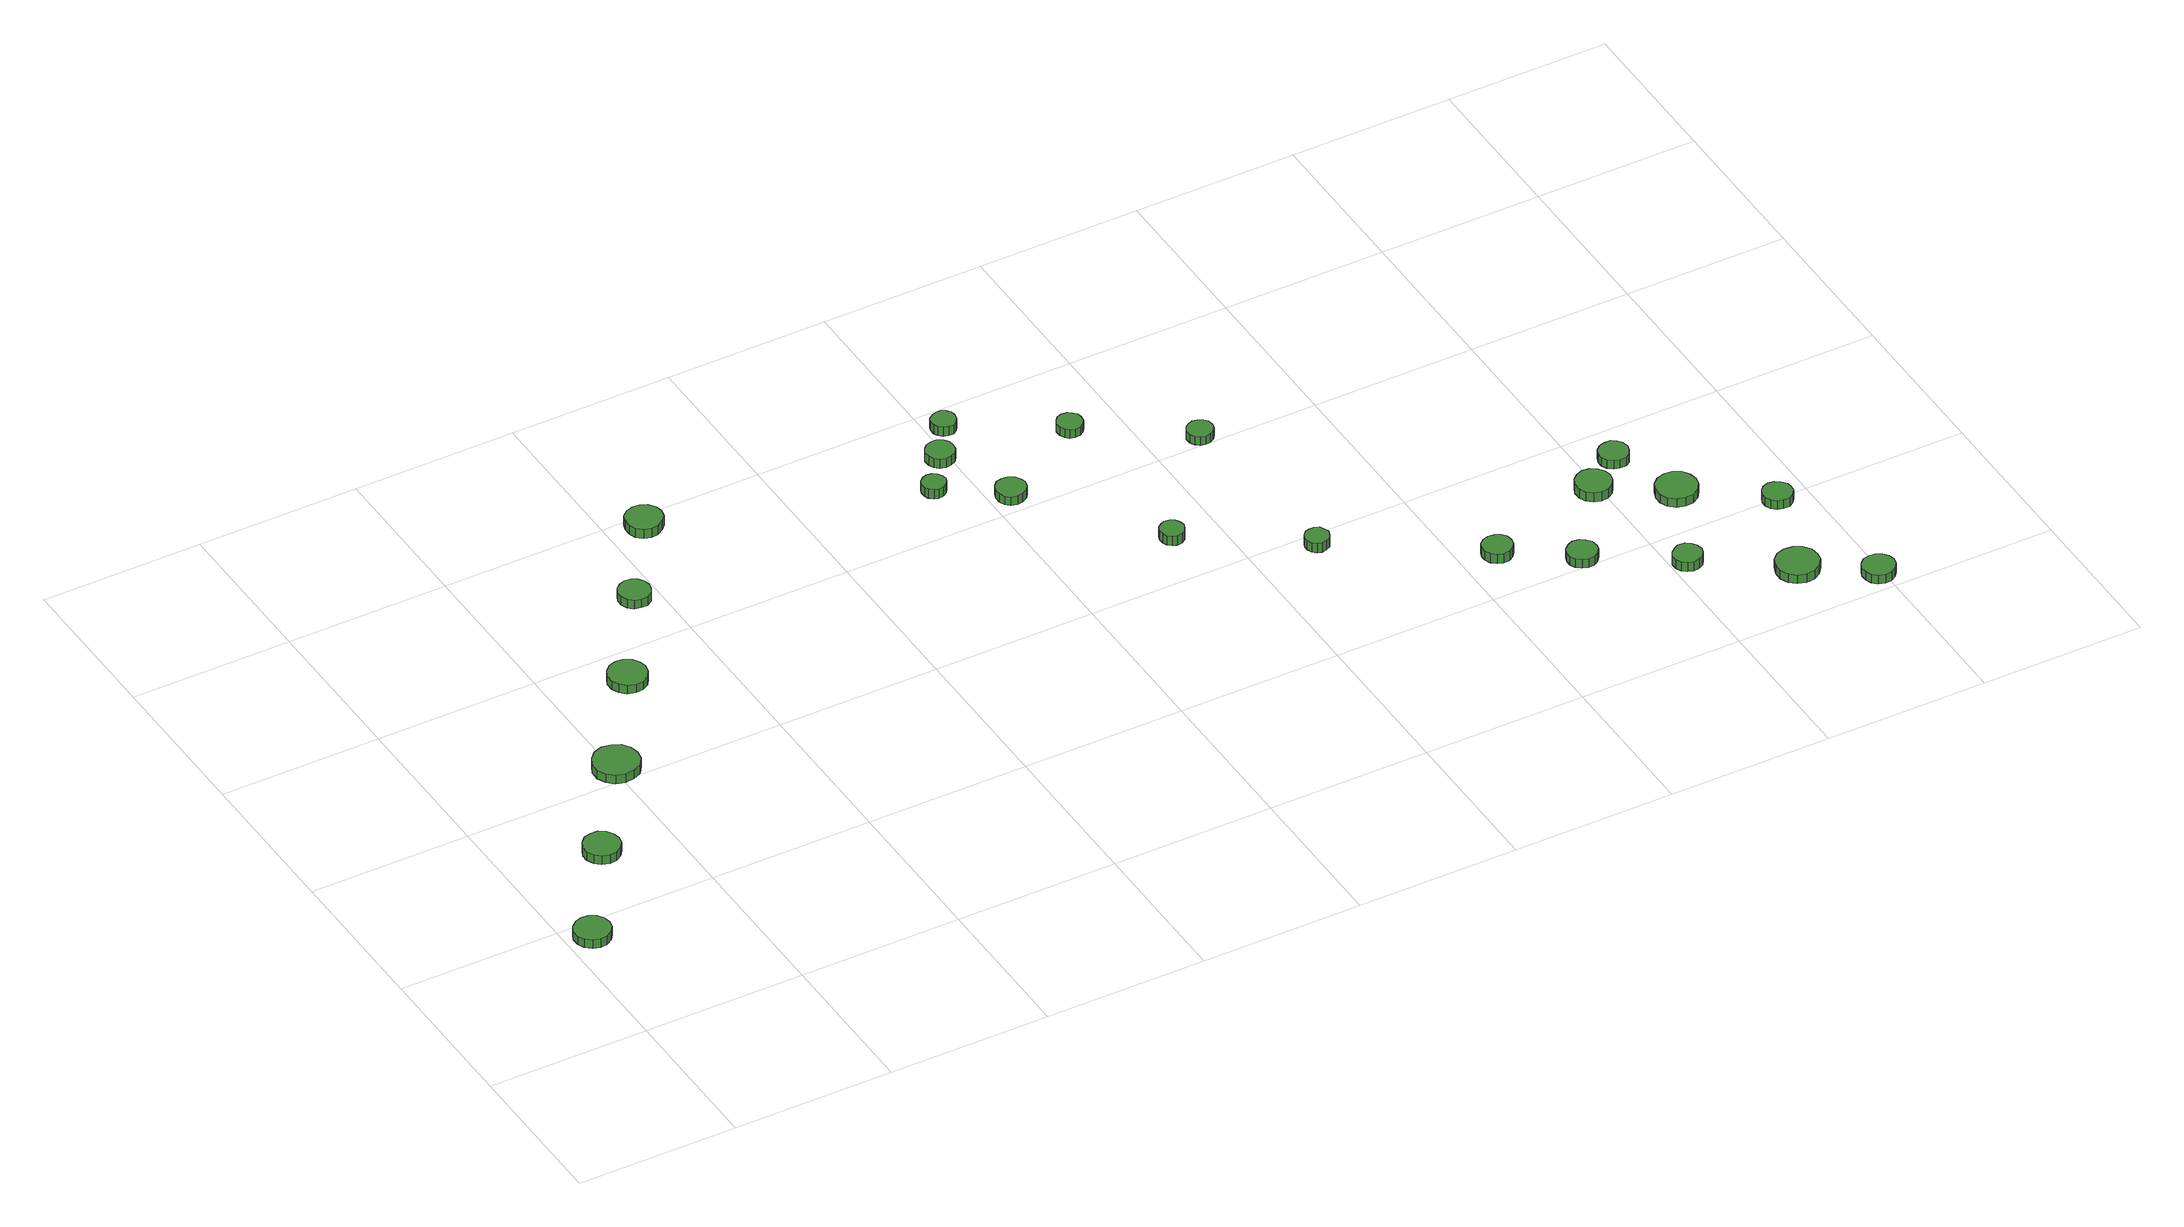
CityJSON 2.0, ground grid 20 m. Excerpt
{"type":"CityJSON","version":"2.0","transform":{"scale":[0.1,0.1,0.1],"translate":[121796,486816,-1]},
"CityObjects":{
"tree1":{"type":"SolitaryVegetationObject","attributes":{"function":"something"},"geometry":[{"type":"MultiSurface","lod":"1","boundaries":[[[0,1,2,3,4,5,6,7,8,9,10,11,12,13,14]],[[15,16,17,18,19,20,21,22,23,24,25,26,27,28,29]],[[0,29,28,1]],[[1,28,27,2]],[[2,27,26,3]],[[3,26,25,4]],[[4,25,24,5]],[[5,24,23,6]],[[6,23,22,7]],[[7,22,21,8]],[[8,21,20,9]],[[9,20,19,10]],[[10,19,18,11]],[[11,18,17,12]],[[12,17,16,13]],[[13,16,15,14]],[[14,15,29,0]]]}]},
"tree2":{"type":"SolitaryVegetationObject","attributes":{"function":"something"},"geometry":[{"type":"MultiSurface","lod":"1","boundaries":[[[30,31,32,33,34,35,36,37,38,39,40,41,42,43,44]],[[45,46,47,48,49,50,51,52,53,54,55,56,57,58,59]],[[30,59,58,31]],[[31,58,57,32]],[[32,57,56,33]],[[33,56,55,34]],[[34,55,54,35]],[[35,54,53,36]],[[36,53,52,37]],[[37,52,51,38]],[[38,51,50,39]],[[39,50,49,40]],[[40,49,48,41]],[[41,48,47,42]],[[42,47,46,43]],[[43,46,45,44]],[[44,45,59,30]]]}]},
"tree3":{"type":"SolitaryVegetationObject","attributes":{"function":"something"},"geometry":[{"type":"MultiSurface","lod":"1","boundaries":[[[60,61,62,63,64,65,66,67,68,69,70,71,72,73,74]],[[75,76,77,78,79,80,81,82,83,84,85,86,87,88,89]],[[60,89,88,61]],[[61,88,87,62]],[[62,87,86,63]],[[63,86,85,64]],[[64,85,84,65]],[[65,84,83,66]],[[66,83,82,67]],[[67,82,81,68]],[[68,81,80,69]],[[69,80,79,70]],[[70,79,78,71]],[[71,78,77,72]],[[72,77,76,73]],[[73,76,75,74]],[[74,75,89,60]]]}]},
"tree4":{"type":"SolitaryVegetationObject","attributes":{"function":"something"},"geometry":[{"type":"MultiSurface","lod":"1","boundaries":[[[90,91,92,93,94,95,96,97,98,99,100,101,102,103,104]],[[105,106,107,108,109,110,111,112,113,114,115,116,117,118,119]],[[90,119,118,91]],[[91,118,117,92]],[[92,117,116,93]],[[93,116,115,94]],[[94,115,114,95]],[[95,114,113,96]],[[96,113,112,97]],[[97,112,111,98]],[[98,111,110,99]],[[99,110,109,100]],[[100,109,108,101]],[[101,108,107,102]],[[102,107,106,103]],[[103,106,105,104]],[[104,105,119,90]]]}]},
"tree5":{"type":"SolitaryVegetationObject","attributes":{"function":"something"},"geometry":[{"type":"MultiSurface","lod":"1","boundaries":[[[120,121,122,123,124,125,126,127,128,129,130,131,132,133,134]],[[135,136,137,138,139,140,141,142,143,144,145,146,147,148,149]],[[120,149,148,121]],[[121,148,147,122]],[[122,147,146,123]],[[123,146,145,124]],[[124,145,144,125]],[[125,144,143,126]],[[126,143,142,127]],[[127,142,141,128]],[[128,141,140,129]],[[129,140,139,130]],[[130,139,138,131]],[[131,138,137,132]],[[132,137,136,133]],[[133,136,135,134]],[[134,135,149,120]]]}]},
"tree6":{"type":"SolitaryVegetationObject","attributes":{"function":"something"},"geometry":[{"type":"MultiSurface","lod":"1","boundaries":[[[150,151,152,153,154,155,156,157,158,159,160,161,162,163,164]],[[165,166,167,168,169,170,171,172,173,174,175,176,177,178,179]],[[150,179,178,151]],[[151,178,177,152]],[[152,177,176,153]],[[153,176,175,154]],[[154,175,174,155]],[[155,174,173,156]],[[156,173,172,157]],[[157,172,171,158]],[[158,171,170,159]],[[159,170,169,160]],[[160,169,168,161]],[[161,168,167,162]],[[162,167,166,163]],[[163,166,165,164]],[[164,165,179,150]]]}]},
"tree7":{"type":"SolitaryVegetationObject","attributes":{"function":"something"},"geometry":[{"type":"MultiSurface","lod":"1","boundaries":[[[180,181,182,183,184,185,186,187,188,189,190,191,192,193,194]],[[195,196,197,198,199,200,201,202,203,204,205,206,207,208,209]],[[180,209,208,181]],[[181,208,207,182]],[[182,207,206,183]],[[183,206,205,184]],[[184,205,204,185]],[[185,204,203,186]],[[186,203,202,187]],[[187,202,201,188]],[[188,201,200,189]],[[189,200,199,190]],[[190,199,198,191]],[[191,198,197,192]],[[192,197,196,193]],[[193,196,195,194]],[[194,195,209,180]]]}]},
"tree8":{"type":"SolitaryVegetationObject","attributes":{"function":"something"},"geometry":[{"type":"MultiSurface","lod":"1","boundaries":[[[210,211,212,213,214,215,216,217,218,219,220,221,222,223,224]],[[225,226,227,228,229,230,231,232,233,234,235,236,237,238,239]],[[210,239,238,211]],[[211,238,237,212]],[[212,237,236,213]],[[213,236,235,214]],[[214,235,234,215]],[[215,234,233,216]],[[216,233,232,217]],[[217,232,231,218]],[[218,231,230,219]],[[219,230,229,220]],[[220,229,228,221]],[[221,228,227,222]],[[222,227,226,223]],[[223,226,225,224]],[[224,225,239,210]]]}]},
"tree9":{"type":"SolitaryVegetationObject","attributes":{"function":"something"},"geometry":[{"type":"MultiSurface","lod":"1","boundaries":[[[240,241,242,243,244,245,246,247,248,249,250,251,252,253,254]],[[255,256,257,258,259,260,261,262,263,264,265,266,267,268,269]],[[240,269,268,241]],[[241,268,267,242]],[[242,267,266,243]],[[243,266,265,244]],[[244,265,264,245]],[[245,264,263,246]],[[246,263,262,247]],[[247,262,261,248]],[[248,261,260,249]],[[249,260,259,250]],[[250,259,258,251]],[[251,258,257,252]],[[252,257,256,253]],[[253,256,255,254]],[[254,255,269,240]]]}]},
"tree10":{"type":"SolitaryVegetationObject","attributes":{"function":"something"},"geometry":[{"type":"MultiSurface","lod":"1","boundaries":[[[270,271,272,273,274,275,276,277,278,279,280,281,282,283,284]],[[285,286,287,288,289,290,291,292,293,294,295,296,297,298,299]],[[270,299,298,271]],[[271,298,297,272]],[[272,297,296,273]],[[273,296,295,274]],[[274,295,294,275]],[[275,294,293,276]],[[276,293,292,277]],[[277,292,291,278]],[[278,291,290,279]],[[279,290,289,280]],[[280,289,288,281]],[[281,288,287,282]],[[282,287,286,283]],[[283,286,285,284]],[[284,285,299,270]]]}]},
"tree11":{"type":"SolitaryVegetationObject","attributes":{"function":"something"},"geometry":[{"type":"MultiSurface","lod":"1","boundaries":[[[300,301,302,303,304,305,306,307,308,309,310,311,312,313,314]],[[315,316,317,318,319,320,321,322,323,324,325,326,327,328,329]],[[300,329,328,301]],[[301,328,327,302]],[[302,327,326,303]],[[303,326,325,304]],[[304,325,324,305]],[[305,324,323,306]],[[306,323,322,307]],[[307,322,321,308]],[[308,321,320,309]],[[309,320,319,310]],[[310,319,318,311]],[[311,318,317,312]],[[312,317,316,313]],[[313,316,315,314]],[[314,315,329,300]]]}]},
"tree12":{"type":"SolitaryVegetationObject","attributes":{"function":"something"},"geometry":[{"type":"MultiSurface","lod":"1","boundaries":[[[330,331,332,333,334,335,336,337,338,339,340,341,342,343,344]],[[345,346,347,348,349,350,351,352,353,354,355,356,357,358,359]],[[330,359,358,331]],[[331,358,357,332]],[[332,357,356,333]],[[333,356,355,334]],[[334,355,354,335]],[[335,354,353,336]],[[336,353,352,337]],[[337,352,351,338]],[[338,351,350,339]],[[339,350,349,340]],[[340,349,348,341]],[[341,348,347,342]],[[342,347,346,343]],[[343,346,345,344]],[[344,345,359,330]]]}]},
"tree13":{"type":"SolitaryVegetationObject","attributes":{"function":"something"},"geometry":[{"type":"MultiSurface","lod":"1","boundaries":[[[360,361,362,363,364,365,366,367,368,369,370,371,372,373,374]],[[375,376,377,378,379,380,381,382,383,384,385,386,387,388,389]],[[360,389,388,361]],[[361,388,387,362]],[[362,387,386,363]],[[363,386,385,364]],[[364,385,384,365]],[[365,384,383,366]],[[366,383,382,367]],[[367,382,381,368]],[[368,381,380,369]],[[369,380,379,370]],[[370,379,378,371]],[[371,378,377,372]],[[372,377,376,373]],[[373,376,375,374]],[[374,375,389,360]]]}]},
"tree14":{"type":"SolitaryVegetationObject","attributes":{"function":"something"},"geometry":[{"type":"MultiSurface","lod":"1","boundaries":[[[390,391,392,393,394,395,396,397,398,399,400,401,402,403,404]],[[405,406,407,408,409,410,411,412,413,414,415,416,417,418,419]],[[390,419,418,391]],[[391,418,417,392]],[[392,417,416,393]],[[393,416,415,394]],[[394,415,414,395]],[[395,414,413,396]],[[396,413,412,397]],[[397,412,411,398]],[[398,411,410,399]],[[399,410,409,400]],[[400,409,408,401]],[[401,408,407,402]],[[402,407,406,403]],[[403,406,405,404]],[[404,405,419,390]]]}]},
"tree15":{"type":"SolitaryVegetationObject","attributes":{"function":"something"},"geometry":[{"type":"MultiSurface","lod":"1","boundaries":[[[420,421,422,423,424,425,426,427,428,429,430,431,432,433,434]],[[435,436,437,438,439,440,441,442,443,444,445,446,447,448,449]],[[420,449,448,421]],[[421,448,447,422]],[[422,447,446,423]],[[423,446,445,424]],[[424,445,444,425]],[[425,444,443,426]],[[426,443,442,427]],[[427,442,441,428]],[[428,441,440,429]],[[429,440,439,430]],[[430,439,438,431]],[[431,438,437,432]],[[432,437,436,433]],[[433,436,435,434]],[[434,435,449,420]]]}]},
"tree16":{"type":"SolitaryVegetationObject","attributes":{"function":"something"},"geometry":[{"type":"MultiSurface","lod":"1","boundaries":[[[450,451,452,453,454,455,456,457,458,459,460,461,462,463,464]],[[465,466,467,468,469,470,471,472,473,474,475,476,477,478,479]],[[450,479,478,451]],[[451,478,477,452]],[[452,477,476,453]],[[453,476,475,454]],[[454,475,474,455]],[[455,474,473,456]],[[456,473,472,457]],[[457,472,471,458]],[[458,471,470,459]],[[459,470,469,460]],[[460,469,468,461]],[[461,468,467,462]],[[462,467,466,463]],[[463,466,465,464]],[[464,465,479,450]]]}]},
"tree17":{"type":"SolitaryVegetationObject","attributes":{"function":"something"},"geometry":[{"type":"MultiSurface","lod":"1","boundaries":[[[480,481,482,483,484,485,486,487,488,489,490,491,492,493,494]],[[495,496,497,498,499,500,501,502,503,504,505,506,507,508,509]],[[480,509,508,481]],[[481,508,507,482]],[[482,507,506,483]],[[483,506,505,484]],[[484,505,504,485]],[[485,504,503,486]],[[486,503,502,487]],[[487,502,501,488]],[[488,501,500,489]],[[489,500,499,490]],[[490,499,498,491]],[[491,498,497,492]],[[492,497,496,493]],[[493,496,495,494]],[[494,495,509,480]]]}]},
"tree18":{"type":"SolitaryVegetationObject","attributes":{"function":"something"},"geometry":[{"type":"MultiSurface","lod":"1","boundaries":[[[510,511,512,513,514,515,516,517,518,519,520,521,522,523,524]],[[525,526,527,528,529,530,531,532,533,534,535,536,537,538,539]],[[510,539,538,511]],[[511,538,537,512]],[[512,537,536,513]],[[513,536,535,514]],[[514,535,534,515]],[[515,534,533,516]],[[516,533,532,517]],[[517,532,531,518]],[[518,531,530,519]],[[519,530,529,520]],[[520,529,528,521]],[[521,528,527,522]],[[522,527,526,523]],[[523,526,525,524]],[[524,525,539,510]]]}]},
"tree19":{"type":"SolitaryVegetationObject","attributes":{"function":"something"},"geometry":[{"type":"MultiSurface","lod":"1","boundaries":[[[540,541,542,543,544,545,546,547,548,549,550,551,552,553,554]],[[555,556,557,558,559,560,561,562,563,564,565,566,567,568,569]],[[540,569,568,541]],[[541,568,567,542]],[[542,567,566,543]],[[543,566,565,544]],[[544,565,564,545]],[[545,564,563,546]],[[546,563,562,547]],[[547,562,561,548]],[[548,561,560,549]],[[549,560,559,550]],[[550,559,558,551]],[[551,558,557,552]],[[552,557,556,553]],[[553,556,555,554]],[[554,555,569,540]]]}]},
"tree20":{"type":"SolitaryVegetationObject","attributes":{"function":"something"},"geometry":[{"type":"MultiSurface","lod":"1","boundaries":[[[570,571,572,573,574,575,576,577,578,579,580,581,582,583,584]],[[585,586,587,588,589,590,591,592,593,594,595,596,597,598,599]],[[570,599,598,571]],[[571,598,597,572]],[[572,597,596,573]],[[573,596,595,574]],[[574,595,594,575]],[[575,594,593,576]],[[576,593,592,577]],[[577,592,591,578]],[[578,591,590,579]],[[579,590,589,580]],[[580,589,588,581]],[[581,588,587,582]],[[582,587,586,583]],[[583,586,585,584]],[[584,585,599,570]]]}]},
"tree21":{"type":"SolitaryVegetationObject","attributes":{"function":"something"},"geometry":[{"type":"MultiSurface","lod":"1","boundaries":[[[600,601,602,603,604,605,606,607,608,609,610,611,612,613,614]],[[615,616,617,618,619,620,621,622,623,624,625,626,627,628,629]],[[600,629,628,601]],[[601,628,627,602]],[[602,627,626,603]],[[603,626,625,604]],[[604,625,624,605]],[[605,624,623,606]],[[606,623,622,607]],[[607,622,621,608]],[[608,621,620,609]],[[609,620,619,610]],[[610,619,618,611]],[[611,618,617,612]],[[612,617,616,613]],[[613,616,615,614]],[[614,615,629,600]]]}]},
"tree22":{"type":"SolitaryVegetationObject","attributes":{"function":"something"},"geometry":[{"type":"MultiSurface","lod":"1","boundaries":[[[630,631,632,633,634,635,636,637,638,639,640,641,642,643,644]],[[645,646,647,648,649,650,651,652,653,654,655,656,657,658,659]],[[630,659,658,631]],[[631,658,657,632]],[[632,657,656,633]],[[633,656,655,634]],[[634,655,654,635]],[[635,654,653,636]],[[636,653,652,637]],[[637,652,651,638]],[[638,651,650,639]],[[639,650,649,640]],[[640,649,648,641]],[[641,648,647,642]],[[642,647,646,643]],[[643,646,645,644]],[[644,645,659,630]]]}]},
"tree23":{"type":"SolitaryVegetationObject","attributes":{"function":"something"},"geometry":[{"type":"MultiSurface","lod":"1","boundaries":[[[660,661,662,663,664,665,666,667,668,669,670,671,672,673,674]],[[675,676,677,678,679,680,681,682,683,684,685,686,687,688,689]],[[660,689,688,661]],[[661,688,687,662]],[[662,687,686,663]],[[663,686,685,664]],[[664,685,684,665]],[[665,684,683,666]],[[666,683,682,667]],[[667,682,681,668]],[[668,681,680,669]],[[669,680,679,670]],[[670,679,678,671]],[[671,678,677,672]],[[672,677,676,673]],[[673,676,675,674]],[[674,675,689,660]]]}]}
},
"vertices":[
[53,174,20],[51,183,20],[46,191,20],[38,195,20],[29,196,20],[20,193,20],[13,187,20],[9,179,20],[9,169,20],[13,161,20],[20,155,20],[29,152,20],[38,153,20],[46,158,20],[51,165,20],[51,165,8],[46,158,8],[38,153,8],[29,152,8],[20,155,8],[13,161,8],[9,169,8],[9,179,8],[13,187,8],[20,193,8],[29,196,8],[38,195,8],[46,191,8],[51,183,8],[53,174,8],
[137,300,19],[135,309,19],[130,317,19],[122,322,19],[113,322,19],[104,320,19],[97,313,19],[93,305,19],[93,296,19],[97,287,19],[104,281,19],[113,278,19],[122,279,19],[130,284,19],[135,291,19],[135,291,7],[130,284,7],[122,279,7],[113,278,7],[104,281,7],[97,287,7],[93,296,7],[93,305,7],[97,313,7],[104,320,7],[113,322,7],[122,322,7],[130,317,7],[135,309,7],[137,300,7],
[230,421,20],[228,432,20],[221,442,20],[211,447,20],[199,449,20],[188,445,20],[180,437,20],[175,427,20],[175,415,20],[180,405,20],[188,397,20],[199,394,20],[211,395,20],[221,400,20],[228,410,20],[228,410,8],[221,400,8],[211,395,8],[199,394,8],[188,397,8],[180,405,8],[175,415,8],[175,427,8],[180,437,8],[188,445,8],[199,449,8],[211,447,8],[221,442,8],[228,432,8],[230,421,8],
[314,551,20],[312,560,20],[307,568,20],[298,573,20],[289,574,20],[279,571,20],[272,564,20],[268,556,20],[268,546,20],[272,537,20],[279,530,20],[289,527,20],[298,528,20],[307,533,20],[312,541,20],[312,541,8],[307,533,8],[298,528,8],[289,527,8],[279,530,8],[272,537,8],[268,546,8],[268,556,8],[272,564,8],[279,571,8],[289,574,8],[298,573,8],[307,568,8],[312,560,8],[314,551,8],
[390,675,20],[388,683,20],[384,689,20],[377,693,20],[369,694,20],[361,691,20],[355,686,20],[352,679,20],[352,671,20],[355,663,20],[361,658,20],[369,656,20],[377,656,20],[384,660,20],[388,667,20],[388,667,8],[384,660,8],[377,656,8],[369,656,8],[361,658,8],[355,663,8],[352,671,8],[352,679,8],[355,686,8],[361,691,8],[369,694,8],[377,693,8],[384,689,8],[388,683,8],[390,675,8],
[467,782,20],[465,791,20],[459,799,20],[451,803,20],[442,804,20],[433,801,20],[426,795,20],[423,787,20],[423,778,20],[426,769,20],[433,763,20],[442,760,20],[451,761,20],[459,766,20],[465,773,20],[465,773,7],[459,766,7],[451,761,7],[442,760,7],[433,763,7],[426,769,7],[423,778,7],[423,787,7],[426,795,7],[433,801,7],[442,804,7],[451,803,7],[459,799,7],[465,791,7],[467,782,7],
[770,675,21],[768,681,21],[765,686,21],[760,689,21],[753,690,21],[748,688,21],[743,684,21],[741,679,21],[741,672,21],[743,667,21],[748,663,21],[753,661,21],[760,662,21],[765,665,21],[768,670,21],[768,670,8],[765,665,8],[760,662,8],[753,661,8],[748,663,8],[743,667,8],[741,672,8],[741,679,8],[743,684,8],[748,688,8],[753,690,8],[760,689,8],[765,686,8],[768,681,8],[770,675,8],
[807,723,20],[806,730,20],[802,736,20],[795,740,20],[788,740,20],[781,738,20],[776,733,20],[773,727,20],[773,719,20],[776,713,20],[781,708,20],[788,706,20],[795,707,20],[802,710,20],[806,716,20],[806,716,7],[802,710,7],[795,707,7],[788,706,7],[781,708,7],[776,713,7],[773,719,7],[773,727,7],[776,733,7],[781,738,7],[788,740,7],[795,740,7],[802,736,7],[806,730,7],[807,723,7],
[844,626,20],[842,633,20],[838,639,20],[831,643,20],[824,644,20],[816,642,20],[811,637,20],[808,630,20],[808,622,20],[811,615,20],[816,610,20],[824,608,20],[831,609,20],[838,613,20],[842,619,20],[842,619,8],[838,613,8],[831,609,8],[824,608,8],[816,610,8],[811,615,8],[808,622,8],[808,630,8],[811,637,8],[816,642,8],[824,644,8],[831,643,8],[838,639,8],[842,633,8],[844,626,8],
[835,769,20],[834,775,20],[830,780,20],[825,783,20],[819,783,20],[813,781,20],[808,777,20],[806,772,20],[806,765,20],[808,760,20],[813,756,20],[819,754,20],[825,754,20],[830,757,20],[834,762,20],[834,762,7],[830,757,7],[825,754,7],[819,754,7],[813,756,7],[808,760,7],[806,765,7],[806,772,7],[808,777,7],[813,781,7],[819,783,7],[825,783,7],[830,780,7],[834,775,7],[835,769,7],
[960,474,19],[958,480,19],[955,485,19],[950,488,19],[943,489,19],[938,487,19],[933,483,19],[931,477,19],[931,471,19],[933,465,19],[938,461,19],[943,459,19],[950,460,19],[955,463,19],[958,468,19],[958,468,6],[955,463,6],[950,460,6],[943,459,6],[938,461,6],[933,465,6],[931,471,6],[931,477,6],[933,483,6],[938,487,6],[943,489,6],[950,488,6],[955,485,6],[958,480,6],[960,474,6],
[956,697,19],[955,703,19],[951,708,19],[946,711,19],[939,712,19],[933,710,19],[929,706,19],[926,700,19],[926,693,19],[929,687,19],[933,683,19],[939,681,19],[946,682,19],[951,685,19],[955,690,19],[955,690,7],[951,685,7],[946,682,7],[939,681,7],[933,683,7],[929,687,7],[926,693,7],[926,700,7],[929,706,7],[933,710,7],[939,712,7],[946,711,7],[951,708,7],[955,703,7],[956,697,7],
[1093,382,20],[1091,388,20],[1088,393,20],[1082,396,20],[1076,396,20],[1071,395,20],[1066,390,20],[1064,385,20],[1064,379,20],[1066,373,20],[1071,369,20],[1076,367,20],[1082,368,20],[1088,371,20],[1091,376,20],[1091,376,7],[1088,371,7],[1082,368,7],[1076,367,7],[1071,369,7],[1066,373,7],[1064,379,7],[1064,385,7],[1066,390,7],[1071,395,7],[1076,396,7],[1082,396,7],[1088,393,7],[1091,388,7],[1093,382,7],
[1076,613,19],[1075,620,19],[1071,625,19],[1065,628,19],[1059,629,19],[1053,627,19],[1048,623,19],[1045,617,19],[1045,610,19],[1048,604,19],[1053,600,19],[1059,598,19],[1065,599,19],[1071,602,19],[1075,607,19],[1075,607,7],[1071,602,7],[1065,599,7],[1059,598,7],[1053,600,7],[1048,604,7],[1045,610,7],[1045,617,7],[1048,623,7],[1053,627,7],[1059,629,7],[1065,628,7],[1071,625,7],[1075,620,7],[1076,613,7],
[1262,268,20],[1261,276,20],[1256,282,20],[1250,285,20],[1242,286,20],[1235,284,20],[1229,279,20],[1226,272,20],[1226,265,20],[1229,258,20],[1235,253,20],[1242,250,20],[1250,251,20],[1256,255,20],[1261,261,20],[1261,261,7],[1256,255,7],[1250,251,7],[1242,250,7],[1235,253,7],[1229,258,7],[1226,265,7],[1226,272,7],[1229,279,7],[1235,284,7],[1242,286,7],[1250,285,7],[1256,282,7],[1261,276,7],[1262,268,7],
[1340,214,19],[1339,222,19],[1334,228,19],[1328,232,19],[1320,233,19],[1313,230,19],[1307,225,19],[1304,218,19],[1304,211,19],[1307,204,19],[1313,199,19],[1320,196,19],[1328,197,19],[1334,201,19],[1339,207,19],[1339,207,7],[1334,201,7],[1328,197,7],[1320,196,7],[1313,199,7],[1307,204,7],[1304,211,7],[1304,218,7],[1307,225,7],[1313,230,7],[1320,233,7],[1328,232,7],[1334,228,7],[1339,222,7],[1340,214,7],
[1438,150,20],[1436,157,20],[1432,163,20],[1426,167,20],[1418,168,20],[1412,165,20],[1406,160,20],[1403,154,20],[1403,147,20],[1406,140,20],[1412,135,20],[1418,133,20],[1426,134,20],[1432,137,20],[1436,143,20],[1436,143,7],[1432,137,7],[1426,134,7],[1418,133,7],[1412,135,7],[1406,140,7],[1403,147,7],[1403,154,7],[1406,160,7],[1412,165,7],[1418,168,7],[1426,167,7],[1432,163,7],[1436,157,7],[1438,150,7],
[1415,314,20],[1413,323,20],[1408,330,20],[1400,335,20],[1391,336,20],[1383,333,20],[1376,327,20],[1372,319,20],[1372,309,20],[1376,301,20],[1383,295,20],[1391,292,20],[1400,293,20],[1408,298,20],[1413,305,20],[1413,305,7],[1408,298,7],[1400,293,7],[1391,292,7],[1383,295,7],[1376,301,7],[1372,309,7],[1372,319,7],[1376,327,7],[1383,333,7],[1391,336,7],[1400,335,7],[1408,330,7],[1413,323,7],[1415,314,7],
[1546,78,19],[1544,89,19],[1537,98,19],[1528,103,19],[1517,104,19],[1507,101,19],[1499,94,19],[1495,84,19],[1495,73,19],[1499,63,19],[1507,56,19],[1517,53,19],[1528,54,19],[1537,59,19],[1544,68,19],[1544,68,7],[1537,59,7],[1528,54,7],[1517,53,7],[1507,56,7],[1499,63,7],[1495,73,7],[1495,84,7],[1499,94,7],[1507,101,7],[1517,104,7],[1528,103,7],[1537,98,7],[1544,89,7],[1546,78,7],
[1458,350,19],[1456,358,19],[1452,364,19],[1446,368,19],[1438,368,19],[1431,366,19],[1425,361,19],[1422,354,19],[1422,347,19],[1425,340,19],[1431,335,19],[1438,333,19],[1446,333,19],[1452,337,19],[1456,343,19],[1456,343,7],[1452,337,7],[1446,333,7],[1438,333,7],[1431,335,7],[1425,340,7],[1422,347,7],[1422,354,7],[1425,361,7],[1431,366,7],[1438,368,7],[1446,368,7],[1452,364,7],[1456,358,7],[1458,350,7],
[1495,262,19],[1493,272,19],[1487,281,19],[1478,286,19],[1468,287,19],[1458,284,19],[1450,277,19],[1446,267,19],[1446,257,19],[1450,248,19],[1458,241,19],[1468,238,19],[1478,239,19],[1487,244,19],[1493,252,19],[1493,252,7],[1487,244,7],[1478,239,7],[1468,238,7],[1458,241,7],[1450,248,7],[1446,257,7],[1446,267,7],[1450,277,7],[1458,284,7],[1468,287,7],[1478,286,7],[1487,281,7],[1493,272,7],[1495,262,7],
[1615,28,19],[1613,36,19],[1608,42,19],[1601,46,19],[1593,47,19],[1585,45,19],[1579,39,19],[1576,32,19],[1576,24,19],[1579,16,19],[1585,11,19],[1593,8,19],[1601,9,19],[1608,13,19],[1613,20,19],[1613,20,7],[1608,13,7],[1601,9,7],[1593,8,7],[1585,11,7],[1579,16,7],[1576,24,7],[1576,32,7],[1579,39,7],[1585,45,7],[1593,47,7],[1601,46,7],[1608,42,7],[1613,36,7],[1615,28,7],
[1580,197,19],[1579,204,19],[1574,210,19],[1568,214,19],[1560,215,19],[1553,213,19],[1548,208,19],[1545,201,19],[1545,194,19],[1548,187,19],[1553,182,19],[1560,180,19],[1568,180,19],[1574,184,19],[1579,190,19],[1579,190,7],[1574,184,7],[1568,180,7],[1560,180,7],[1553,182,7],[1548,187,7],[1545,194,7],[1545,201,7],[1548,208,7],[1553,213,7],[1560,215,7],[1568,214,7],[1574,210,7],[1579,204,7],[1580,197,7]
]}
